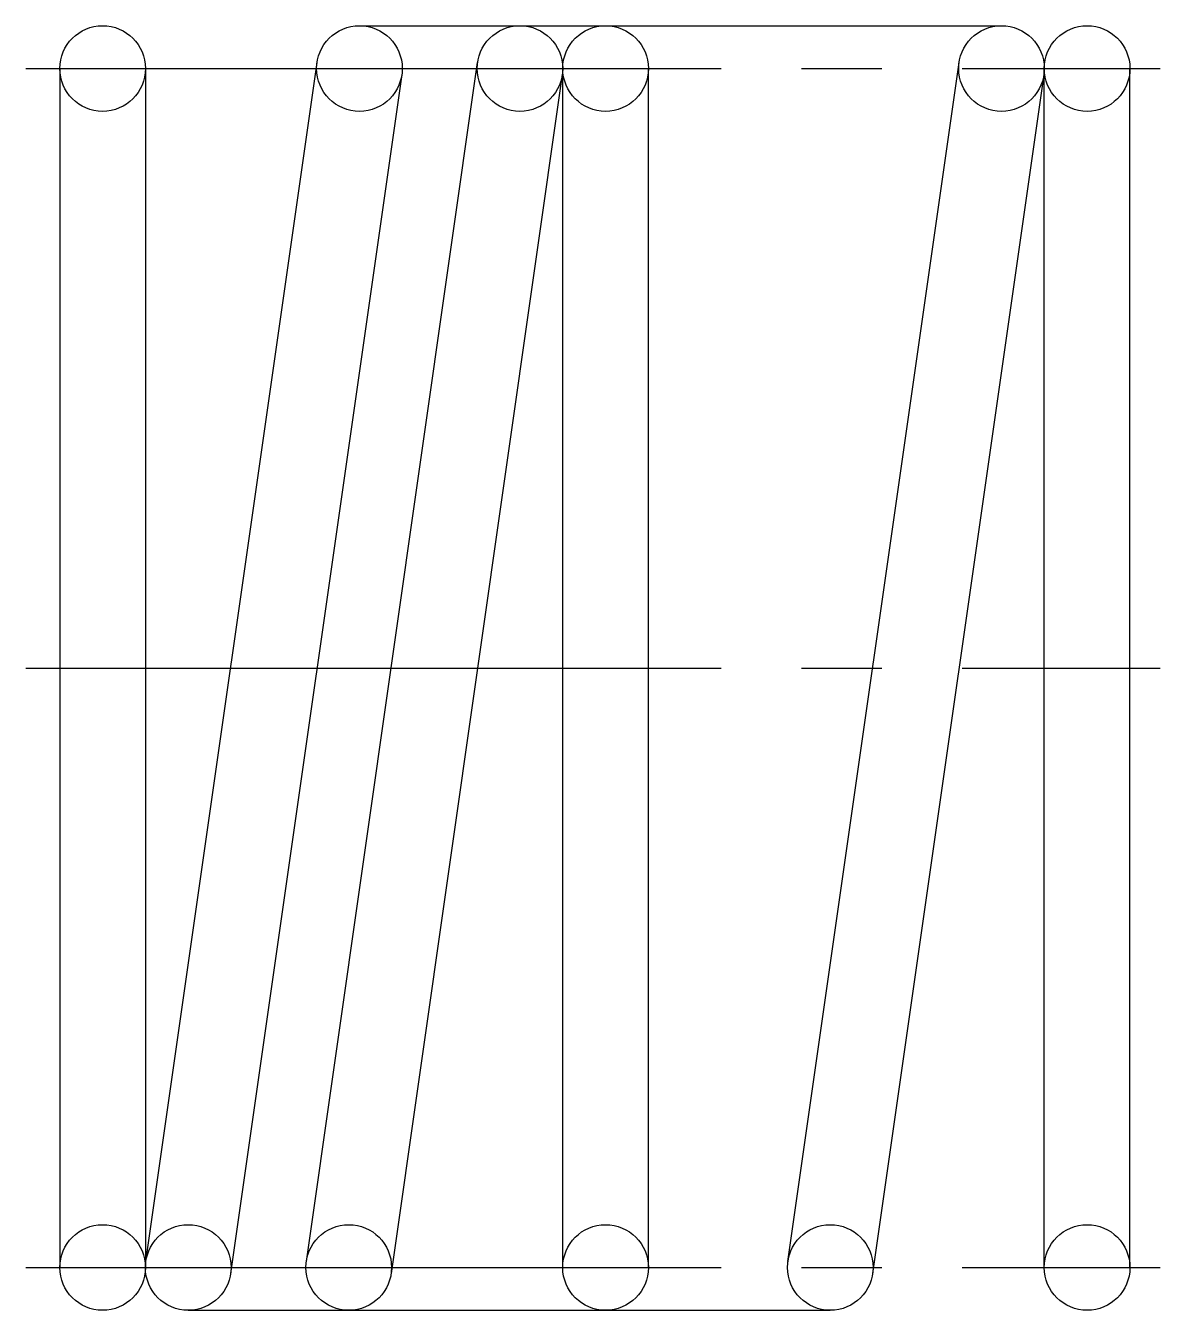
# Model space of a CAD drawing. Extents: x 1 to 16.3, y 1 to 14.3.
# Drawn here: x 11.02 to 16.32, y 8.3 to 14.3 of the extents above; entities outside this region: 2.
import ezdxf

# ---------------------------------------------------------------- set-up
doc = ezdxf.new("R2010")
doc.units = 0
doc.header["$LTSCALE"] = 0.25
doc.linetypes.add('CENTER', pattern=[17.5, 13, -1.5, 1.5, -1.5])
doc.linetypes.add('PHANTOM', pattern=[63.5, 31.75, -6.35, 6.35, -6.35, 6.35, -6.35])
doc.layers.get('0').update_dxf_attribs({"linetype": 'CONTINUOUS'})
doc.layers.add('CENTER', color=1, linetype='CENTER')

msp = doc.modelspace()

# ---------------------------------------------------------------- linework, layer by layer
at = {"color": 3, "linetype": 'PHANTOM'}
for p, q in [((12.5806, 14.3048), (15.5806, 14.3048)), ((12.3326, 8.5331), (13.1326, 14.1331)), ((13.5306, 8.5048), (13.5306, 14.1048)), ((13.9306, 8.5048), (13.9306, 14.1048)), ((13.5286, 14.0765), (12.7286, 8.4765)), ((11.7806, 8.3048), (14.7806, 8.3048))]:
    msp.add_line(p, q, dxfattribs=at)
for p, q in [((11.1806, 14.1048), (11.1806, 8.5048)), ((11.5806, 14.1048), (11.5806, 8.5048)), ((11.5826, 8.5331), (12.3826, 14.1331)), ((14.5826, 8.5331), (15.3826, 14.1331)), ((15.7806, 8.5048), (15.7806, 14.1048)), ((16.1806, 8.5048), (16.1806, 14.1048)), ((12.7786, 14.0765), (11.9786, 8.4765)), ((15.7786, 14.0765), (14.9786, 8.4765)), ((11.1806, 12.7048), (11.1806, 12.7049)), ((11.1806, 11.3048), (11.1807, 11.3048))]:
    msp.add_line(p, q)
for centre in [(11.3806, 14.1048), (15.5806, 14.1048), (15.9806, 14.1048), (11.3806, 8.5048), (11.7806, 8.5048), (14.7806, 8.5048), (15.9806, 8.5048)]:
    msp.add_circle(centre, 0.2)
at = {"color": 7, "linetype": 'CONTINUOUS'}
msp.add_circle((12.5806, 14.1048), 0.2, dxfattribs=at)
at = {"color": 3, "linetype": 'PHANTOM'}
for centre in [(13.3306, 14.1048), (13.7306, 14.1048), (12.5306, 8.5048), (13.7306, 8.5048)]:
    msp.add_circle(centre, 0.2, dxfattribs=at)
at = {"layer": 'CENTER', "color": 1, "linetype": 'CENTER'}
for p, q in [((11.0211, 14.1048), (16.3227, 14.1048)), ((11.0211, 11.3048), (16.3227, 11.3048)), ((11.0211, 8.5048), (16.3227, 8.5048))]:
    msp.add_line(p, q, dxfattribs=at)

# ---------------------------------------------------------------- texts
for s, p in [('WF6-5', (1, 2.5)), ('WF06', (1, 1))]:
    msp.add_text(s, height=0.4).set_placement(p)

doc.saveas('drawing.dxf')
